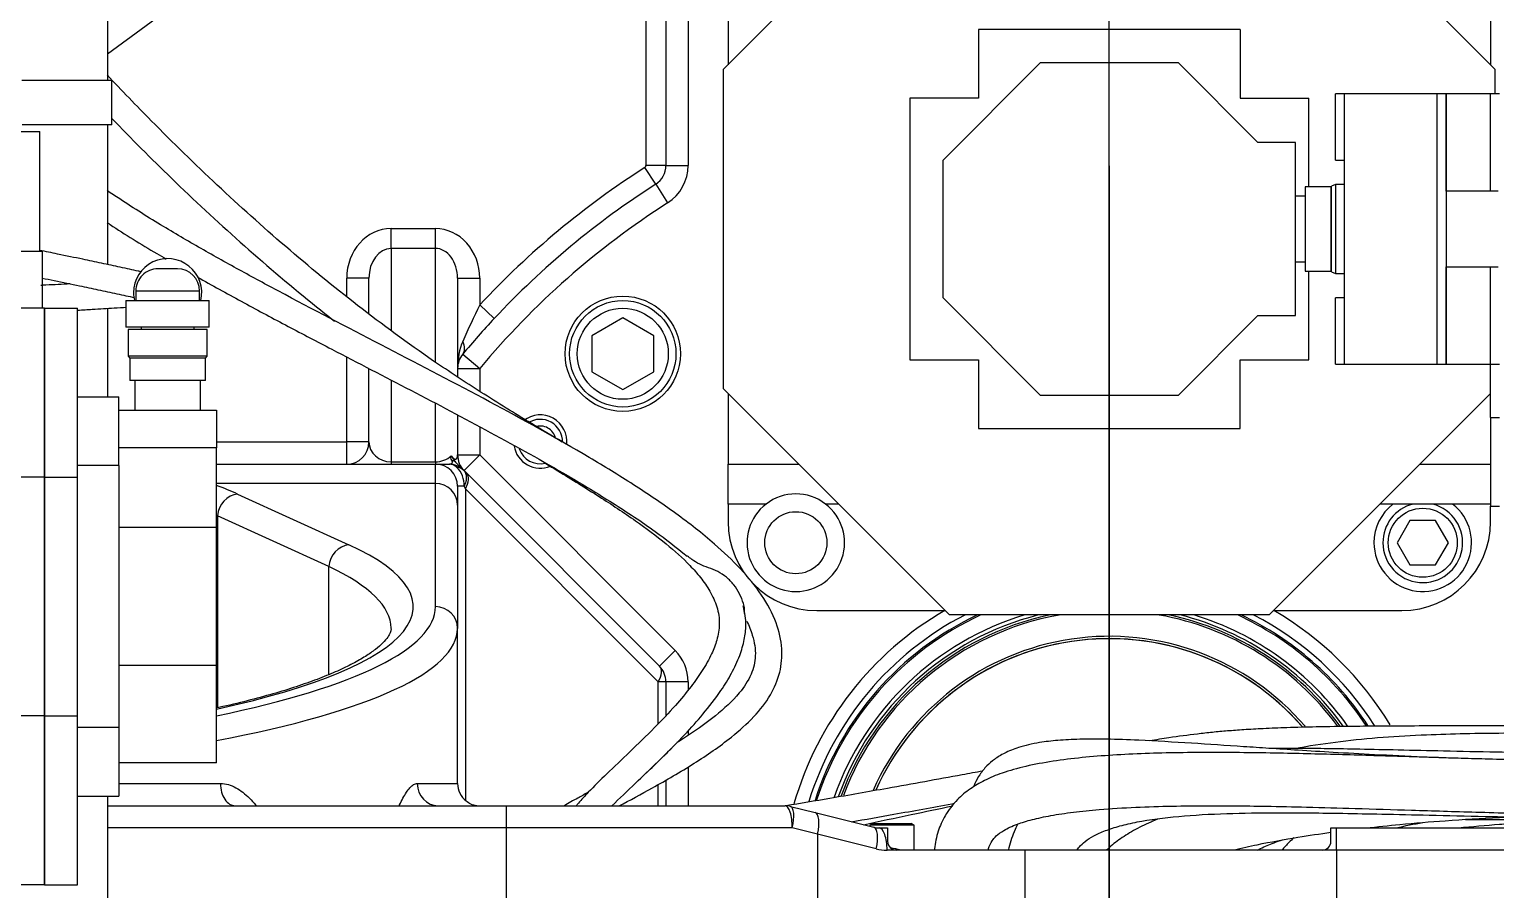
# Model space of a CAD drawing. Header units: millimetres. Extents: x 10462777 to 22643323, y 453826 to 1389191.
# Drawn here: x 11301490.8 to 11301826.8, y 597722.9 to 597919.9 of the extents above; entities that cross this region are included whole.
import ezdxf

# ---------------------------------------------------------------- set-up
doc = ezdxf.new("R2010")
doc.units = ezdxf.units.MM
doc.header["$LTSCALE"] = 200
doc.header["$MEASUREMENT"] = 0
doc.linetypes.add('CENTER2', pattern=[1.125, 0.75, -0.125, 0.125, -0.125])
doc.linetypes.add('PHANTOM', pattern=[2.5, 1.25, -0.25, 0.25, -0.25, 0.25, -0.25])
doc.layers.get('0').update_dxf_attribs({"linetype": 'CONTINUOUS'})
for name, color, linetype in [('$DDT_AUDIT_GENERATED_(1626)', 7, 'CONTINUOUS'), ('$DDT_AUDIT_GENERATED_(77F)', 7, 'CONTINUOUS'), ('$DDT_AUDIT_GENERATED_(7CC)', 7, 'CONTINUOUS'), ('$DDT_AUDIT_GENERATED_(7ED)', 7, 'CONTINUOUS'), ('A290-7324-X101', 7, 'CONTINUOUS'), ('A290-7329-X231', 7, 'CONTINUOUS'), ('A290-7329-X232', 7, 'CONTINUOUS'), ('A290-7329-X301', 7, 'CONTINUOUS'), ('DV1_DEFAULT', 7, 'CONTINUOUS'), ('LIBRL_A6-BA-12X3', 7, 'CONTINUOUS'), ('LIBRL_A6-BA-16X5', 7, 'CONTINUOUS'), ('LIBRL_A6-BA-6X10', 7, 'CONTINUOUS'), ('LIBRL_A6-PS-12X3', 7, 'CONTINUOUS'), ('LIBRL_A98L-0040-', 7, 'CONTINUOUS')]:
    doc.layers.add(name, color=color, linetype=linetype)
doc.layers.add('LAYOUT', color=8, linetype='CONTINUOUS', lineweight=25)

# ---------------------------------------------------------------- blocks, each defined once
blk = doc.blocks.new('A$C7DA30AB0')
at = {"layer": '$DDT_AUDIT_GENERATED_(1626)', "color": 7, "linetype": 'Continuous', "ltscale": 25.4}
for points, knots in [([(3033.4, 3015.82, 0), (3033.16, 3015.47, 0), (3032.54, 3014.69, 0), (3031.21, 3013.54, 0), (3029.08, 3012.26, 0), (3026.21, 3011.06, 0), (3022.69, 3010.02, 0), (3017.08, 3008.84, 0), (3008.76, 3007.86, 0), (2997.75, 3007.34, 0), (2987.96, 3007.24, 0), (2979.52, 3007.29, 0), (2971.94, 3007.4, 0), (2962.92, 3007.58, 0), (2952.03, 3007.83, 0), (2939.16, 3008.12, 0), (2923.68, 3008.39, 0), (2913.58, 3008.44, 0), (2907.12, 3008.46, 0)], [0.3976911, 0.3976911, 0.3976911, 0.3976911, 0.4168945, 0.4409565, 0.4639319, 0.4863103, 0.5085165, 0.5309828, 0.5775624, 0.6262546, 0.6744915, 0.701347, 0.7316126, 0.7685507, 0.8129604, 0.8657148, 0.9277414, 1, 1, 1, 1]), ([(3053.72, 3015.77, 0), (3053.7, 3015.67, 0), (3053.49, 3014.87, 0), (3053.01, 3013.85, 0), (3051.96, 3012.58, 0), (3050.27, 3011.28, 0), (3047.51, 3009.96, 0), (3043.75, 3008.81, 0), (3039.44, 3007.88, 0), (3034.26, 3007.1, 0), (3027.74, 3006.44, 0), (3020.13, 3005.98, 0), (3011.79, 3005.73, 0), (3004.26, 3005.65, 0), (2997.05, 3005.68, 0), (2989.46, 3005.77, 0), (2980.17, 3005.97, 0), (2969.07, 3006.28, 0), (2956.12, 3006.69, 0), (2941.53, 3007.14, 0), (2925.02, 3007.58, 0), (2914.57, 3007.65, 0), (2908.13, 3007.7, 0)], [0.346215, 0.346215, 0.346215, 0.346215, 0.3517806, 0.3894263, 0.4158541, 0.4443184, 0.4747619, 0.4980322, 0.5215387, 0.5457212, 0.5708102, 0.6035726, 0.6347766, 0.6640559, 0.6856369, 0.7123042, 0.7450324, 0.7840855, 0.8295523, 0.8812215, 0.9384439, 1, 1, 1, 1]), ([(2932.01, 2995.18, 0), (2934.36, 2995.13, 0), (2938.78, 2995.01, 0), (2945.19, 2994.83, 0), (2951.26, 2994.64, 0), (2960.05, 2994.36, 0), (2971.68, 2994, 0), (2986.71, 2993.61, 0), (3002.19, 2993.41, 0), (3015.27, 2993.57, 0), (3025.21, 2994.05, 0), (3032.31, 2994.61, 0), (3039.02, 2995.44, 0), (3045.22, 2996.59, 0), (3050.43, 2998.06, 0), (3054.59, 2999.77, 0), (3058.02, 3001.79, 0), (3061.2, 3004.46, 0), (3063.68, 3007.73, 0), (3065.37, 3011.62, 0), (3065.9, 3014.28, 0), (3066.06, 3015.73, 0), (3066.07, 3015.82, 0)], [0.0806692, 0.0806692, 0.0806692, 0.0806692, 0.1043959, 0.125689, 0.1456655, 0.1660006, 0.2148589, 0.2637401, 0.3190115, 0.3737879, 0.4009427, 0.4279227, 0.4550687, 0.4830605, 0.510997, 0.5354551, 0.5586059, 0.5839089, 0.6174636, 0.6468912, 0.6790875, 0.6814349, 0.6814349, 0.6814349, 0.6814349]), ([(2997.35, 3015.77, 0), (2995.62, 3015.35, 0), (2990.82, 3014.28, 0), (2983.41, 3012.93, 0), (2977.72, 3012.09, 0), (2975.19, 3011.75, 0)], [0.542063, 0.542063, 0.542063, 0.542063, 0.5703407, 0.618827, 0.6573945, 0.6573945, 0.6573945, 0.6573945]), ([(2983.73, 3013.02, 0), (2984.08, 3013.36, 0), (2985.01, 3014.29, 0), (2985.9, 3015.22, 0), (2986.45, 3015.82, 0)], [0.61591953, 0.61591953, 0.61591953, 0.61591953, 0.62956895, 0.65314031, 0.65314031, 0.65314031, 0.65314031]), ([(2992.01, 3015.81, 0), (2991.79, 3015.7, 0), (2990.61, 3015.09, 0), (2988.72, 3014.28, 0), (2986.95, 3013.67, 0), (2986.29, 3013.46, 0)], [0.45310555, 0.45310555, 0.45310555, 0.45310555, 0.45897117, 0.48351004, 0.49747752, 0.49747752, 0.49747752, 0.49747752]), ([(3014.93, 3008.73, 0), (3016.33, 3009.3, 0), (3019.1, 3010.58, 0), (3022.67, 3012.62, 0), (3025.06, 3014.41, 0), (3026.26, 3015.51, 0), (3026.56, 3015.8, 0)], [0.0339996, 0.0339996, 0.0339996, 0.0339996, 0.0854206, 0.136841, 0.1872022, 0.2051638, 0.2051638, 0.2051638, 0.2051638]), ([(3046.93, 3009.78, 0), (3047.15, 3010.21, 0), (3048.03, 3012.03, 0), (3048.71, 3014.07, 0), (3049.09, 3015.66, 0), (3049.13, 3015.83, 0)], [0.61883343, 0.61883343, 0.61883343, 0.61883343, 0.6286201, 0.65954263, 0.66315809, 0.66315809, 0.66315809, 0.66315809]), ([(2944.36, 3008.8, 0), (2942.78, 3008.79, 0), (2938.93, 3008.79, 0), (2932.21, 3008.88, 0), (2923.98, 3009.1, 0), (2914.9, 3009.45, 0), (2909.29, 3009.56, 0), (2906.1, 3009.63, 0)], [0.76367, 0.76367, 0.76367, 0.76367, 0.7928844, 0.8350333, 0.887986, 0.9462436, 1, 1, 1, 1]), ([(2945.95, 3010.72, 0), (2942.83, 3010.42, 0), (2938.36, 3010.03, 0), (2932.36, 3009.59, 0), (2928.22, 3009.32, 0), (2925.45, 3009.17, 0), (2924.19, 3009.1, 0)], [0.653995, 0.653995, 0.653995, 0.653995, 0.7360005, 0.7711714, 0.8106698, 0.8434745, 0.8434745, 0.8434745, 0.8434745]), ([(2967.15, 3010.75, 0), (2964.57, 3010.46, 0), (2958.52, 3009.84, 0), (2948.32, 3009, 0), (2939.61, 3008.48, 0), (2934.28, 3008.22, 0), (2933.12, 3008.17, 0)], [0.6981683, 0.6981683, 0.6981683, 0.6981683, 0.7373192, 0.7896833, 0.8520913, 0.8693029, 0.8693029, 0.8693029, 0.8693029]), ([(3085.15, 3009.35, 0), (3081.89, 3008.78, 0), (3074.22, 3007.43, 0), (3066.29, 3005.99, 0), (3061.65, 3005.14, 0), (3061.43, 3005.1, 0)], [0.46437135, 0.46437135, 0.46437135, 0.46437135, 0.49863058, 0.54463292, 0.54689607, 0.54689607, 0.54689607, 0.54689607]), ([(3082.34, 3010.01, 0), (3078.7, 3009.24, 0), (3071.89, 3007.8, 0), (3065.05, 3006.35, 0), (3061.88, 3005.68, 0)], [0.36015647, 0.36015647, 0.36015647, 0.36015647, 0.40604272, 0.44566289, 0.44566289, 0.44566289, 0.44566289]), ([(3055, 2997.73, 0), (3056.57, 2998.02, 0), (3063.86, 2999.36, 0), (3075.58, 3001.48, 0), (3089.05, 3003.85, 0), (3096.77, 3005.15, 0), (3100.1, 3005.7, 0)], [0.5162475, 0.5162475, 0.5162475, 0.5162475, 0.5356699, 0.6070293, 0.6624541, 0.7050969, 0.7050969, 0.7050969, 0.7050969]), ([(3138.31, 3005.71, 0), (3135.85, 3004.39, 0), (3130.13, 3001.32, 0), (3121.33, 2996.22, 0), (3113.4, 2990.8, 0), (3107.48, 2985.56, 0), (3103.55, 2980.63, 0), (3101.28, 2975.3, 0), (3100.74, 2969.57, 0), (3102.12, 2963.46, 0), (3105.5, 2957.24, 0), (3110.46, 2951.23, 0), (3117.1, 2944.97, 0), (3125.35, 2938.57, 0), (3135.03, 2932.05, 0), (3149.2, 2923.38, 0), (3168.05, 2913, 0), (3191.43, 2900.85, 0), (3210.23, 2891.12, 0), (3224.25, 2883.59, 0), (3233.57, 2878.42, 0), (3243.13, 2872.85, 0), (3250.42, 2868.29, 0), (3254.7, 2865.44, 0), (3255.66, 2864.8, 0)], [0.0935937, 0.0935937, 0.0935937, 0.0935937, 0.1291888, 0.1731124, 0.2133997, 0.2401883, 0.2642095, 0.2857587, 0.3059212, 0.3277714, 0.3527264, 0.3787779, 0.4057078, 0.442739, 0.4808796, 0.5194076, 0.6042541, 0.6898568, 0.7756358, 0.810191, 0.8447771, 0.8793795, 0.9177443, 0.9288577, 0.9288577, 0.9288577, 0.9288577]), ([(3155.22, 2927.23, 0), (3154.27, 2927.81, 0), (3150.12, 2930.33, 0), (3143.13, 2934.64, 0), (3134.78, 2940.14, 0), (3127.74, 2945.36, 0), (3122.81, 2949.78, 0), (3119.54, 2953.47, 0), (3117.34, 2956.62, 0), (3115.71, 2960.23, 0), (3115.15, 2964.02, 0), (3115.79, 2967.63, 0), (3117.18, 2971.18, 0), (3119.18, 2974.71, 0), (3122, 2978.68, 0), (3125.67, 2983.06, 0), (3130.43, 2988.08, 0), (3135.78, 2993.28, 0), (3140.97, 2998.17, 0), (3144.92, 3002.04, 0), (3147.15, 3004.46, 0), (3147.99, 3005.47, 0), (3148.15, 3005.67, 0)], [0.6894216, 0.6894216, 0.6894216, 0.6894216, 0.6966747, 0.7209662, 0.7430375, 0.7626794, 0.7798822, 0.7886651, 0.7984829, 0.8092433, 0.8211643, 0.8324934, 0.842458, 0.8553573, 0.8679277, 0.8838115, 0.9032898, 0.9257422, 0.9469031, 0.9651667, 0.9762049, 0.9787974, 0.9787974, 0.9787974, 0.9787974]), ([(3139.97, 3005.7, 0), (3138.3, 3004.02, 0), (3134.75, 3000.67, 0), (3131.34, 2997.39, 0), (3129.4, 2995.54, 0)], [0.93016034, 0.93016034, 0.93016034, 0.93016034, 0.96696225, 1, 1, 1, 1]), ([(3145.52, 3002.66, 0), (3146.29, 3003.08, 0), (3148.14, 3004.09, 0), (3149.89, 3005.09, 0), (3150.87, 3005.68, 0)], [0.07953728, 0.07953728, 0.07953728, 0.07953728, 0.09066692, 0.10686282, 0.10686282, 0.10686282, 0.10686282]), ([(2947.02, 2994.79, 0), (2949.36, 2994.7, 0), (2955.42, 2994.46, 0), (2964.67, 2994.02, 0), (2974.22, 2993.49, 0), (2982.28, 2992.99, 0), (2989.12, 2992.55, 0), (2997.31, 2992, 0), (3007.39, 2991.32, 0), (3017.94, 2990.7, 0), (3026.42, 2990.4, 0), (3032.64, 2990.4, 0), (3037.65, 2990.64, 0), (3042.43, 2991.2, 0), (3046.58, 2992.16, 0), (3049.92, 2993.52, 0), (3052.26, 2994.94, 0), (3054.15, 2996.55, 0), (3055.74, 2998.51, 0), (3056.63, 3000.15, 0), (3057.02, 3001.09, 0), (3057.12, 3001.35, 0)], [0.1438357, 0.1438357, 0.1438357, 0.1438357, 0.169908, 0.2113899, 0.2467414, 0.2766762, 0.30181, 0.3237921, 0.3696083, 0.4174538, 0.448458, 0.475747, 0.5001899, 0.5217974, 0.5499056, 0.5717496, 0.5911985, 0.60739, 0.6261691, 0.6438329, 0.6502687, 0.6502687, 0.6502687, 0.6502687]), ([(3132.11, 2998.18, 0), (3130.88, 2997.01, 0), (3129.69, 2995.85, 0), (3128, 2994.19, 0), (3127.46, 2993.66, 0), (3126.78, 2992.95, 0), (3126.59, 2992.76, 0), (3126.43, 2992.58, 0)], [0.1854454, 0.1854454, 0.1854454, 0.1854454, 0.25, 0.25, 0.28125, 0.28125, 0.2931428, 0.2931428, 0.2931428, 0.2931428]), ([(3129.4, 2995.54, 0), (3129.07, 2995.22, 0), (3127.15, 2993.39, 0), (3123.51, 2989.69, 0), (3118.96, 2984.64, 0), (3115.31, 2979.93, 0), (3112.51, 2975.41, 0), (3110.67, 2971.49, 0), (3109.59, 2967.82, 0), (3109.06, 2963.92, 0), (3109.53, 2961.53, 0), (3109.86, 2959.9, 0)], [0, 0, 0, 0, 0.031404, 0.2119, 0.360537, 0.520309, 0.628899, 0.734179, 0.823387, 0.898265, 1, 1, 1, 1]), ([(2932.01, 2993.5, 0), (2933.76, 2993.47, 0), (2939.61, 2993.37, 0), (2948.82, 2993.17, 0), (2959.28, 2992.93, 0), (2968.14, 2992.74, 0), (2975.6, 2992.61, 0), (2982.1, 2992.54, 0), (2986.45, 2992.53, 0), (2988.75, 2992.54, 0), (2989.06, 2992.54, 0)], [0.0960528, 0.0960528, 0.0960528, 0.0960528, 0.1161549, 0.1629274, 0.2030539, 0.2371596, 0.2658157, 0.2898427, 0.3132227, 0.3168899, 0.3168899, 0.3168899, 0.3168899]), ([(2932.01, 2989.06, 0), (2933.2, 2989.07, 0), (2940.29, 2989.09, 0), (2950.74, 2989.29, 0), (2963.26, 2989.99, 0), (2972.95, 2990.91, 0), (2979.42, 2991.87, 0), (2982.61, 2992.47, 0), (2982.87, 2992.52, 0)], [0.1387659, 0.1387659, 0.1387659, 0.1387659, 0.1583075, 0.2549911, 0.3096787, 0.3640489, 0.4164233, 0.4210782, 0.4210782, 0.4210782, 0.4210782]), ([(3109.08, 2963.37, 0), (3108.55, 2964.42, 0), (3107.48, 2967.19, 0), (3106.8, 2971.35, 0), (3107.91, 2975.85, 0), (3111.05, 2980.55, 0), (3116.44, 2985.43, 0), (3121.62, 2989.07, 0), (3124.52, 2990.86, 0), (3125, 2991.15, 0)], [0.0625995, 0.0625995, 0.0625995, 0.0625995, 0.1368502, 0.2491482, 0.3597403, 0.4861631, 0.6672259, 0.8786694, 0.919149, 0.919149, 0.919149, 0.919149]), ([(2932.01, 2987.38, 0), (2933.58, 2987.38, 0), (2938.46, 2987.38, 0), (2946.68, 2987.38, 0), (2955.64, 2987.4, 0), (2963.32, 2987.44, 0), (2970.83, 2987.5, 0), (2978.05, 2987.6, 0), (2984.9, 2987.77, 0), (2990.43, 2987.99, 0), (2994.96, 2988.25, 0), (2998.83, 2988.53, 0), (3002.37, 2988.85, 0), (3006.86, 2989.35, 0), (3011.63, 2989.99, 0), (3015.24, 2990.56, 0), (3016.7, 2990.8, 0)], [0.0280212, 0.0280212, 0.0280212, 0.0280212, 0.046225, 0.0855604, 0.1190696, 0.1476807, 0.1721973, 0.2040098, 0.2295766, 0.2505108, 0.267968, 0.2827441, 0.296621, 0.3107001, 0.3378816, 0.3564091, 0.3564091, 0.3564091, 0.3564091]), ([(3109.63, 2961.57, 0), (3109.59, 2961.49, 0), (3109.56, 2961.37, 0), (3109.54, 2961.04, 0), (3109.55, 2960.82, 0), (3109.62, 2960.19, 0), (3109.71, 2959.78, 0), (3110.05, 2958.59, 0), (3110.37, 2957.83, 0), (3111.12, 2956.39, 0), (3111.55, 2955.72, 0), (3112.54, 2954.46, 0), (3113.11, 2953.86, 0), (3114.35, 2952.84, 0), (3115.02, 2952.41, 0), (3116.43, 2951.7, 0), (3117.17, 2951.42, 0), (3118.57, 2950.9, 0), (3119.23, 2950.65, 0), (3120.49, 2950.03, 0), (3121.09, 2949.66, 0), (3122, 2949, 0), (3122.32, 2948.76, 0), (3122.64, 2948.5, 0)], [0.1900824, 0.1900824, 0.1900824, 0.1900824, 0.1953125, 0.1953125, 0.203125, 0.203125, 0.21875, 0.21875, 0.25, 0.25, 0.28125, 0.28125, 0.3125, 0.3125, 0.34375, 0.34375, 0.375, 0.375, 0.40625, 0.40625, 0.4375, 0.4375, 0.4547528, 0.4547528, 0.4547528, 0.4547528]), ([(3234.86, 2884.65, 0), (3234.69, 2884.75, 0), (3231.19, 2886.72, 0), (3224.3, 2890.5, 0), (3214.24, 2895.86, 0), (3201.49, 2902.52, 0), (3186, 2910.53, 0), (3167.86, 2920.06, 0), (3152.38, 2928.63, 0), (3139.87, 2936.21, 0), (3130.45, 2942.37, 0), (3125.36, 2946.42, 0), (3122.71, 2948.54, 0)], [0.1940148, 0.1940148, 0.1940148, 0.1940148, 0.1976772, 0.2693746, 0.3407433, 0.4109856, 0.5383562, 0.6667213, 0.7940525, 0.8681698, 0.941706, 1, 1, 1, 1]), ([(3151.37, 2922.43, 0), (3153.71, 2921, 0), (3159.93, 2917.24, 0), (3169.82, 2911.15, 0), (3183.25, 2902.33, 0), (3198.29, 2891.29, 0), (3214.8, 2877.76, 0), (3230.55, 2863.6, 0), (3244.1, 2850.38, 0), (3252.34, 2841.84, 0), (3255.67, 2838.3, 0)], [0.11507, 0.11507, 0.11507, 0.11507, 0.1380816, 0.1758424, 0.2120458, 0.2718609, 0.3308607, 0.3893512, 0.4480005, 0.4887875, 0.4887875, 0.4887875, 0.4887875]), ([(3254.61, 2848.24, 0), (3250.13, 2852.88, 0), (3240.52, 2862.51, 0), (3225.24, 2876.72, 0), (3212.62, 2887.46, 0), (3205.28, 2893.32, 0), (3203.58, 2894.66, 0)], [0.4153022, 0.4153022, 0.4153022, 0.4153022, 0.4571947, 0.5033586, 0.5498869, 0.563838, 0.563838, 0.563838, 0.563838]), ([(3262.38, 2892.16, 0), (3261.26, 2892.1, 0), (3258.35, 2891.93, 0), (3254.56, 2891.7, 0), (3252.13, 2891.55, 0), (3251.25, 2891.5, 0)], [0.86685231, 0.86685231, 0.86685231, 0.86685231, 0.87819619, 0.89696031, 0.90876401, 0.90876401, 0.90876401, 0.90876401]), ([(3270.51, 2884.82, 0), (3269.6, 2885.01, 0), (3266.67, 2885.61, 0), (3262.33, 2886.52, 0), (3257.52, 2887.53, 0), (3253.2, 2888.45, 0), (3250.62, 2889.01, 0), (3249.4, 2889.27, 0)], [0.86720227, 0.86720227, 0.86720227, 0.86720227, 0.87435719, 0.89056356, 0.90336452, 0.91781169, 0.9338942, 0.9338942, 0.9338942, 0.9338942]), ([(3247.75, 2883.4, 0), (3248.01, 2883.35, 0), (3249.46, 2883.03, 0), (3252.37, 2882.4, 0), (3256.72, 2881.47, 0), (3261.54, 2880.45, 0), (3266.32, 2879.46, 0), (3269.73, 2878.76, 0), (3271.1, 2878.48, 0)], [0.0571439, 0.0571439, 0.0571439, 0.0571439, 0.06060434, 0.07560382, 0.08891856, 0.10069505, 0.11552155, 0.12524741, 0.12524741, 0.12524741, 0.12524741]), ([(3264.09, 2886.15, 0), (3264.32, 2886.16, 0), (3266.38, 2886.27, 0), (3268.64, 2886.39, 0), (3270.7, 2886.5, 0), (3270.86, 2886.51, 0)], [0.15887908, 0.15887908, 0.15887908, 0.15887908, 0.16155163, 0.18241454, 0.18416199, 0.18416199, 0.18416199, 0.18416199]), ([(3255.61, 2872.13, 0), (3255.4, 2872.28, 0), (3251.82, 2874.68, 0), (3247.19, 2877.49, 0), (3242.85, 2880.04, 0), (3242.14, 2880.46, 0)], [0.04268738, 0.04268738, 0.04268738, 0.04268738, 0.04771587, 0.12628179, 0.14149675, 0.14149675, 0.14149675, 0.14149675])]:
    blk.add_open_spline(points, degree=3, knots=knots, dxfattribs=at)
for points in [[(2960.27, 3010.74, 0), (2958.26, 3010.25, 0), (2956.19, 3009.85, 0), (2954.1, 3009.51, 0)], [(3016.12, 3009.15, 0), (3016.17, 3009.21, 0), (3016.23, 3009.27, 0), (3016.29, 3009.33, 0)]]:
    blk.add_open_spline(points, degree=3, dxfattribs=at)
at = {"layer": '$DDT_AUDIT_GENERATED_(1626)', "color": 7, "linetype": 'CENTER2', "ltscale": 25.4}
blk.add_open_spline([(3350.05, 2825.01, 0), (3350.05, 2825.01, 0), (3350.05, 2825.01, 0), (3350.05, 2825.01, 0), (3520.7, 2721.31, 0), (3179.37, 2929.71, 0), (3350.05, 2825.01, 0)], degree=3, knots=[0, 0, 0, 0, 0.00000169674, 0.00000169674, 0.00000169674, 0.00001004531, 0.00001004531, 0.00001004531, 0.00001004531], dxfattribs=at)
at = {"layer": '$DDT_AUDIT_GENERATED_(77F)', "color": 7, "linetype": 'Continuous', "ltscale": 25.4}
for p, q in [((3255.6, 3003.46, 0), (3255.6, 3043.26, 0)), ((3262.41, 3023.78, 0), (3262.41, 2985.09, 0)), ((3270.03, 3023.78, 0), (3262.41, 3023.78, 0)), ((3270.03, 3023.78, 0), (3270.03, 2985.09, 0)), ((3270.03, 3023.78, 0), (3471.5, 3023.78, 0)), ((3270.03, 2985.09, 0), (3270.03, 3023.78, 0)), ((3262.41, 3003.46, 0), (3252.96, 3003.46, 0)), ((3252.96, 2987.71, 0), (3252.96, 3003.46, 0)), ((3230.61, 2995.84, 0), (3230.61, 2973.52, 0)), ((3230.61, 2995.84, 0), (3252.96, 2995.84, 0)), ((3252.96, 2987.71, 0), (3262.41, 2987.71, 0)), ((3252.96, 2927.76, 0), (3252.96, 2987.71, 0)), ((3270.03, 2985.09, 0), (3262.41, 2985.09, 0)), ((3262.41, 2985.09, 0), (3262.41, 2930.38, 0)), ((3270.03, 2985.09, 0), (3270.03, 2930.38, 0)), ((3270.03, 2985.09, 0), (3471.5, 2985.09, 0)), ((3270.03, 2930.38, 0), (3270.03, 2985.09, 0)), ((3230.61, 2973.52, 0), (3230.61, 2941.96, 0)), ((3230.61, 2973.52, 0), (3252.96, 2973.52, 0)), ((2938.61, 2911.22, 0), (2989.38, 2961.98, 0)), ((2988.36, 2960.96, 0), (2958.93, 2960.96, 0)), ((2989.38, 2961.98, 0), (3062.6, 2961.98, 0)), ((3062.6, 2961.98, 0), (3114.38, 2910.2, 0)), ((3093.04, 2960.96, 0), (3063.62, 2960.96, 0)), ((2938.61, 2940.64, 0), (2938.61, 2937.09, 0)), ((3113.36, 2936.58, 0), (3113.36, 2940.64, 0)), ((3230.61, 2941.96, 0), (3230.61, 2923.7, 0)), ((3230.61, 2941.96, 0), (3252.96, 2941.96, 0)), ((2938.61, 2936.58, 0), (2963.98, 2936.58, 0)), ((3088, 2936.58, 0), (3091.01, 2936.58, 0)), ((3104.66, 2936.58, 0), (3113.36, 2936.58, 0)), ((3113.36, 2936.58, 0), (3113.36, 2927.43, 0)), ((3270.03, 2930.38, 0), (3262.41, 2930.38, 0)), ((3262.41, 2930.38, 0), (3262.41, 2891.7, 0)), ((3270.03, 2930.38, 0), (3270.03, 2891.7, 0)), ((3270.03, 2930.38, 0), (3471.5, 2930.38, 0)), ((3270.03, 2891.7, 0), (3270.03, 2930.38, 0)), ((2954.83, 2927.43, 0), (2938.61, 2927.43, 0)), ((3113.36, 2927.43, 0), (3097.15, 2927.43, 0)), ((3113.36, 2911.22, 0), (3113.36, 2927.43, 0)), ((3252.96, 2927.76, 0), (3252.96, 2912.02, 0)), ((3252.96, 2927.76, 0), (3262.41, 2927.76, 0)), ((3230.61, 2915.06, 0), (3230.61, 2923.7, 0)), ((3230.61, 2923.7, 0), (3252.96, 2923.7, 0)), ((3055.96, 2919.31, 0), (2996.02, 2919.31, 0)), ((2996.02, 2919.31, 0), (2996.02, 2903.56, 0)), ((3055.96, 2903.56, 0), (3055.96, 2919.31, 0)), ((3252.96, 2915.06, 0), (3230.61, 2915.06, 0)), ((3234.27, 2915.06, 0), (3234.27, 2908.26, 0)), ((3249.31, 2908.26, 0), (3249.31, 2915.06, 0)), ((2991.95, 2893.43, 0), (3010.21, 2911.69, 0)), ((3010.21, 2911.69, 0), (3041.77, 2911.69, 0)), ((3041.77, 2911.69, 0), (3064.09, 2889.37, 0)), ((3114.38, 2910.2, 0), (3114.38, 2836.97, 0)), ((3262.41, 2912.02, 0), (3252.96, 2912.02, 0)), ((3255.6, 2891.76, 0), (3255.6, 2912.02, 0)), ((2980.27, 2903.56, 0), (2980.27, 2883.24, 0)), ((2996.02, 2903.56, 0), (2980.27, 2903.56, 0)), ((3071.71, 2903.56, 0), (3055.96, 2903.56, 0)), ((3071.71, 2843.61, 0), (3071.71, 2903.56, 0)), ((2991.95, 2893.43, 0), (2983.32, 2893.43, 0)), ((2983.32, 2893.43, 0), (2983.32, 2853.74, 0)), ((3270.03, 2891.7, 0), (3262.41, 2891.7, 0)), ((3270.03, 2891.7, 0), (3471.5, 2891.7, 0)), ((3270.54, 2878.69, 0), (3270.54, 2891.7, 0)), ((3064.09, 2889.37, 0), (3064.09, 2857.81, 0)), ((2983.32, 2881.11, 0), (2981.08, 2881.11, 0)), ((3255.6, 2849.71, 0), (3255.6, 2881.71, 0)), ((3306.1, 2878.69, 0), (3270.54, 2878.69, 0)), ((2980.27, 2863.93, 0), (2980.27, 2843.61, 0)), ((2981.08, 2866.07, 0), (2983.32, 2866.07, 0)), ((3064.09, 2857.81, 0), (3041.77, 2835.49, 0)), ((2983.32, 2853.74, 0), (2991.95, 2853.74, 0)), ((3010.21, 2835.49, 0), (2991.95, 2853.74, 0)), ((3254.59, 2849.71, 0), (3275.11, 2849.71, 0)), ((3254.59, 2849.71, 0), (3254.59, 2839.55, 0)), ((2996.02, 2843.61, 0), (2980.27, 2843.61, 0)), ((2996.02, 2827.87, 0), (2996.02, 2843.61, 0)), ((3055.96, 2827.87, 0), (3055.96, 2843.61, 0)), ((3055.96, 2843.61, 0), (3071.71, 2843.61, 0)), ((2937.6, 2836.97, 0), (2937.6, 2842.6, 0)), ((2989.38, 2785.19, 0), (2937.6, 2836.97, 0)), ((3114.38, 2836.97, 0), (3062.6, 2785.19, 0)), ((3254.59, 2839.55, 0), (3275.19, 2839.55, 0)), ((3255.6, 2764.37, 0), (3255.6, 2839.55, 0)), ((2938.61, 2819.74, 0), (2938.61, 2835.96, 0)), ((3041.77, 2835.49, 0), (3010.21, 2835.49, 0)), ((3113.36, 2819.74, 0), (3113.36, 2835.96, 0)), ((2996.02, 2827.87, 0), (3055.96, 2827.87, 0))]:
    blk.add_line(p, q, dxfattribs=at)
blk.add_circle((3097.83, 2945.43, 0), 7.11, dxfattribs=at)
for centre, radius, start, end in [((2958.93, 2940.64, 0), 20.32, 90, 180), ((3093.04, 2940.64, 0), 20.32, 0, 90), ((2954.15, 2945.43, 0), 11.18, 0, 232.3615), ((3097.83, 2945.43, 0), 11.18, 307.6385, 232.3615), ((2954.15, 2945.43, 0), 11.18, 307.6385, 0), ((3097.83, 2945.43, 0), 11.18, 232.3615, 307.6385)]:
    blk.add_arc(centre, radius, start, end, dxfattribs=at)
at = {"layer": '$DDT_AUDIT_GENERATED_(7CC)', "color": 7, "linetype": 'Continuous', "ltscale": 25.4}
for p, q in [((3233.15, 2908.26, 0), (3233.15, 2903.18, 0)), ((3233.15, 2908.26, 0), (3250.42, 2908.26, 0)), ((3250.42, 2903.18, 0), (3250.42, 2908.26, 0)), ((3233.15, 2903.18, 0), (3232.74, 2902.67, 0)), ((3232.74, 2902.67, 0), (3232.74, 2896.57, 0)), ((3232.74, 2902.67, 0), (3250.83, 2902.67, 0)), ((3233.15, 2903.18, 0), (3250.42, 2903.18, 0)), ((3250.83, 2902.67, 0), (3250.42, 2903.18, 0)), ((3250.83, 2896.57, 0), (3250.83, 2902.67, 0)), ((3232.24, 2896.07, 0), (3232.24, 2889.97, 0)), ((3232.24, 2896.07, 0), (3251.34, 2896.07, 0)), ((3232.74, 2896.57, 0), (3250.83, 2896.57, 0)), ((3235.69, 2896.57, 0), (3235.69, 2896.07, 0)), ((3247.88, 2896.07, 0), (3247.88, 2896.57, 0)), ((3251.34, 2889.97, 0), (3251.34, 2896.07, 0)), ((3251.34, 2889.97, 0), (3232.24, 2889.97, 0)), ((3234.47, 2889.97, 0), (3234.47, 2887.79, 0)), ((3234.47, 2887.79, 0), (3249.1, 2887.79, 0)), ((3236.32, 2887.79, 0), (3238.84, 2887.79, 0)), ((3249.1, 2887.79, 0), (3249.1, 2889.97, 0)), ((2974.17, 2883.75, 0), (2972.14, 2883.75, 0)), ((2974.17, 2863.43, 0), (2974.17, 2883.75, 0)), ((2975.04, 2883.39, 0), (2974.17, 2883.75, 0)), ((2975.04, 2883.39, 0), (2975.04, 2863.79, 0)), ((2948.77, 2882.22, 0), (2936.89, 2882.22, 0)), ((2981.08, 2883.24, 0), (2975.19, 2883.24, 0)), ((2975.19, 2863.93, 0), (2975.19, 2883.24, 0)), ((2981.08, 2863.93, 0), (2981.08, 2883.24, 0)), ((3239.55, 2882.71, 0), (3244.02, 2882.71, 0)), ((2936.89, 2864.95, 0), (2948.77, 2864.95, 0)), ((2972.14, 2863.43, 0), (2974.17, 2863.43, 0)), ((2974.17, 2863.43, 0), (2975.04, 2863.79, 0)), ((2975.19, 2863.93, 0), (2981.08, 2863.93, 0))]:
    blk.add_line(p, q, dxfattribs=at)
for centre, radius, start, end in [((3241.79, 2888.19, 0), 7.82, 166.8634, 0), ((3239.55, 2887.79, 0), 5.08, 180, 270), ((3244.02, 2887.79, 0), 5.08, 270, 0), ((3241.79, 2888.19, 0), 7.82, 0, 13.1366)]:
    blk.add_arc(centre, radius, start, end, dxfattribs=at)
at = {"layer": '$DDT_AUDIT_GENERATED_(7ED)', "color": 7, "linetype": 'Continuous', "ltscale": 25.4}
for p in [(3271.05, 2878.69, 0), (3305.59, 2851.26, 0)]:
    blk.add_line(p, (3271.05, 2851.26, 0), dxfattribs=at)
at = {"layer": 'A290-7324-X101', "color": 7, "linetype": 'Continuous', "ltscale": 25.4}
for p, q in [((2938.61, 2937.09, 0), (2936.58, 2937.09, 0)), ((2938.61, 2916.77, 0), (2938.61, 2937.09, 0)), ((2938.61, 2916.77, 0), (2936.58, 2916.77, 0)), ((2938.61, 2916.77, 0), (2938.61, 2904.57, 0)), ((2938.61, 2904.57, 0), (2936.58, 2904.57, 0)), ((2938.61, 2904.57, 0), (2938.61, 2882.22, 0)), ((2948.77, 2904.57, 0), (2938.61, 2904.57, 0)), ((2950.81, 2904.57, 0), (2948.77, 2904.57, 0)), ((2948.77, 2904.57, 0), (2948.77, 2904.57, 0)), ((2948.77, 2904.57, 0), (2948.77, 2882.22, 0)), ((2948.77, 2842.6, 0), (2948.77, 2904.57, 0)), ((2972.14, 2904.57, 0), (2950.81, 2904.57, 0)), ((2950.81, 2904.57, 0), (2950.81, 2842.6, 0)), ((2974.17, 2904.57, 0), (2972.14, 2904.57, 0)), ((2972.14, 2842.6, 0), (2972.14, 2904.57, 0)), ((2974.17, 2904.57, 0), (2974.17, 2889.33, 0)), ((2972.14, 2857.84, 0), (2972.14, 2889.33, 0)), ((2972.14, 2889.33, 0), (2974.17, 2889.33, 0)), ((2938.61, 2864.95, 0), (2938.61, 2842.6, 0)), ((2948.77, 2864.95, 0), (2948.77, 2842.6, 0)), ((2974.17, 2857.84, 0), (2972.14, 2857.84, 0)), ((2974.17, 2857.84, 0), (2974.17, 2842.6, 0)), ((2936.58, 2842.6, 0), (2938.61, 2842.6, 0)), ((2938.61, 2842.6, 0), (2948.77, 2842.6, 0)), ((2948.77, 2842.6, 0), (2950.81, 2842.6, 0)), ((2948.77, 2842.6, 0), (2948.77, 2842.6, 0)), ((2950.81, 2842.6, 0), (2972.14, 2842.6, 0)), ((2972.14, 2842.6, 0), (2974.17, 2842.6, 0))]:
    blk.add_line(p, q, dxfattribs=at)
at = {"layer": 'A290-7329-X231', "color": 7, "linetype": 'Continuous', "ltscale": 25.4}
for radius, start, end in [(65.47, 282.1385, 339.8307), (66.04, 284.25, 340.1797), (66.04, 215.6972, 255.75), (65.47, 216.0664, 257.8615)]:
    blk.add_arc((3025.99, 3025.99, 0), radius, start, end, dxfattribs=at)
at = {"layer": 'A290-7329-X232', "color": 7, "linetype": 'Continuous', "ltscale": 25.4}
for radius, start, end in [(59.13, 220.6426, 336.2182), (58.59, 221.0436, 335.7791), (58.59, 221.0762, 335.9394), (65.02, 280.1418, 339.6124), (65.02, 216.4127, 259.8582)]:
    blk.add_arc((3025.99, 3025.99, 0), radius, start, end, dxfattribs=at)
at = {"layer": 'A290-7329-X301', "color": 7, "linetype": 'Continuous', "ltscale": 25.4}
for p, q in [((2973.92, 3015.83, 0), (2973.92, 3051.39, 0)), ((3045.23, 3051.39, 0), (3045.23, 3015.83, 0)), ((3092.83, 3012.16, 0), (3092.83, 3051.39, 0)), ((3164.14, 3051.43, 0), (3164.14, 3010.75, 0)), ((2829.03, 3015.83, 0), (2973.92, 3015.83, 0)), ((2973.92, 3015.83, 0), (2977.22, 3015.83, 0)), ((2973.92, 3015.83, 0), (2973.92, 3010.75, 0)), ((2977.22, 3015.83, 0), (3045.23, 3015.83, 0)), ((3045.23, 3015.83, 0), (3074.76, 3015.83, 0)), ((3074.76, 3015.83, 0), (3076.92, 3015.83, 0)), ((3079.38, 3015.52, 0), (3092.83, 3012.16, 0)), ((2975.19, 3013.79, 0), (2975.19, 3010.75, 0)), ((3076.79, 3010.75, 0), (3076.79, 3013.79, 0)), ((3092.83, 3012.16, 0), (3098.64, 3010.75, 0)), ((2973.92, 3010.75, 0), (2829.03, 3010.75, 0)), ((2975.19, 3010.75, 0), (2973.92, 3010.75, 0)), ((3078.7, 3010.75, 0), (3076.79, 3010.75, 0)), ((3093.38, 3007.23, 0), (3079.94, 3010.6, 0)), ((3098.64, 3010.75, 0), (3164.14, 3010.75, 0)), ((3164.14, 3010.75, 0), (3255.6, 3010.75, 0)), ((3164.14, 3010.75, 0), (3164.14, 3005.67, 0)), ((3099.04, 3005.82, 0), (3093.38, 3007.23, 0)), ((3164.14, 3005.67, 0), (3100.27, 3005.67, 0)), ((3122.51, 2996.75, 0), (3122.51, 3005.67, 0)), ((3127.59, 2999.74, 0), (3127.59, 3005.67, 0)), ((3129.38, 3005.67, 0), (3129.38, 3000.8, 0)), ((3255.6, 3005.67, 0), (3164.14, 3005.67, 0)), ((3173.55, 2933.11, 0), (3173.55, 3004.46, 0)), ((3175.34, 3000.59, 0), (3175.34, 2965.04, 0)), ((3184.58, 3000.59, 0), (3175.34, 3000.59, 0)), ((3252.96, 3000.59, 0), (3229.69, 3000.59, 0)), ((3122.51, 2988.51, 0), (3122.51, 2989.51, 0)), ((3127.59, 2977.29, 0), (3127.59, 2985, 0)), ((3129.38, 2986.9, 0), (3129.38, 2977.29, 0)), ((3230.38, 2939.25, 0), (3230.38, 2983.25, 0)), ((3122.51, 2977.29, 0), (3122.51, 2979.17, 0)), ((3122.51, 2977.29, 0), (3127.59, 2977.29, 0)), ((3127.59, 2977.29, 0), (3129.38, 2977.29, 0)), ((3129.38, 2977.29, 0), (3173.55, 2933.11, 0)), ((3204.86, 2975.63, 0), (3204.86, 2950.89, 0)), ((3125.48, 2970.11, 0), (3129.08, 2973.7, 0)), ((3173.25, 2929.52, 0), (3129.08, 2973.7, 0)), ((3170.26, 2925.33, 0), (3125.48, 2970.11, 0)), ((3175.34, 2936.85, 0), (3175.34, 2965.04, 0)), ((3180.42, 2960.07, 0), (3180.42, 2931.88, 0)), ((3204.86, 2950.89, 0), (3230.38, 2939.25, 0)), ((3225.78, 2934.28, 0), (3200.26, 2945.92, 0)), ((3175.34, 2932.51, 0), (3175.34, 2936.85, 0)), ((3173.55, 2933.11, 0), (3173.85, 2932.51, 0)), ((3173.85, 2932.51, 0), (3175.34, 2932.51, 0)), ((3180.42, 2931.88, 0), (3230.61, 2931.88, 0)), ((3180.42, 2931.88, 0), (3180.42, 2927.43, 0)), ((3170.26, 2925.33, 0), (3173.85, 2928.92, 0)), ((3173.93, 2928.84, 0), (3173.25, 2929.52, 0)), ((3174, 2928.77, 0), (3173.93, 2928.84, 0)), ((3175.66, 2927.12, 0), (3174.21, 2928.56, 0)), ((3180.42, 2927.43, 0), (3177.23, 2927.43, 0)), ((3230.61, 2927.43, 0), (3180.42, 2927.43, 0)), ((3180.42, 2926.9, 0), (3180.42, 2927.43, 0)), ((3190.58, 2926.9, 0), (3190.58, 2927.43, 0)), ((3200.74, 2927.43, 0), (3200.74, 2922.35, 0)), ((3175.34, 2925.33, 0), (3170.26, 2925.33, 0)), ((3170.26, 2918.87, 0), (3170.26, 2925.33, 0)), ((3175.34, 2916.19, 0), (3175.34, 2925.33, 0)), ((3190.58, 2926.9, 0), (3180.42, 2926.9, 0)), ((3180.42, 2926.9, 0), (3180.42, 2913.5, 0)), ((3190.58, 2908.17, 0), (3190.58, 2926.9, 0)), ((3195.66, 2922.35, 0), (3195.66, 2905.54, 0)), ((3195.66, 2922.35, 0), (3200.74, 2922.35, 0)), ((3200.74, 2922.35, 0), (3200.74, 2902.9, 0)), ((3230.61, 2922.35, 0), (3200.74, 2922.35, 0)), ((3170.26, 2905.51, 0), (3170.26, 2910.79, 0)), ((3175.34, 2884.85, 0), (3175.34, 2907.44, 0)), ((3175.34, 2905.51, 0), (3170.26, 2905.51, 0)), ((3174.16, 2902.25, 0), (3170.26, 2905.51, 0)), ((3180.42, 2904.09, 0), (3180.42, 2878.04, 0)), ((3166.92, 2894.07, 0), (3170.26, 2890.95, 0)), ((3190.58, 2878.04, 0), (3190.58, 2896.69, 0)), ((3170.26, 2884.85, 0), (3170.26, 2890.95, 0)), ((3195.66, 2892.97, 0), (3195.66, 2884.85, 0)), ((3200.74, 2889.04, 0), (3200.74, 2884.85, 0)), ((3175.34, 2884.85, 0), (3170.26, 2884.85, 0)), ((3195.66, 2884.85, 0), (3200.74, 2884.85, 0)), ((3180.42, 2878.04, 0), (3180.42, 2873.5, 0)), ((3180.42, 2878.04, 0), (3190.58, 2878.04, 0)), ((3190.58, 2878.04, 0), (3190.58, 2873.5, 0)), ((3190.58, 2873.5, 0), (3180.42, 2873.5, 0)), ((3129.93, 2863.32, 0), (3127.2, 2867.6, 0)), ((3129.93, 2863.32, 0), (3132.4, 2859.47, 0)), ((3127.59, 2859.04, 0), (3122.51, 2859.04, 0)), ((3122.51, 2797.39, 0), (3122.51, 2859.04, 0)), ((3127.59, 2859.04, 0), (3132.16, 2859.04, 0)), ((3127.59, 2756.75, 0), (3127.59, 2859.04, 0)), ((3132.16, 2859.04, 0), (3132.16, 2756.75, 0)), ((3213.33, 2802.6, 0), (3255.6, 2833.52, 0))]:
    blk.add_line(p, q, dxfattribs=at)
blk.add_circle((3137.48, 2902.16, 0), 13.21, dxfattribs=at)
for centre, radius, start, end in [((2977.22, 3013.79, 0), 2.03, 90, 180), ((3074.76, 3013.79, 0), 2.03, 0, 90), ((3076.92, 3005.67, 0), 10.16, 75.9638, 90), ((3078.7, 3005.67, 0), 5.08, 75.9638, 90), ((3025.99, 3025.99, 0), 75.18, 300.0694, 343.9737), ((3100.27, 3010.75, 0), 5.08, 255.9638, 270), ((3170.26, 3000.59, 0), 5.08, 0, 51.6997), ((3025.99, 3025.99, 0), 75.18, 211.0982, 239.8673), ((3132.67, 2977.29, 0), 10.16, 180, 225), ((3132.67, 2977.29, 0), 5.08, 180, 225), ((3179.44, 2932.16, 0), 5.6, 176.4093, 226.3314), ((3180.42, 2932.51, 0), 5.08, 180, 270), ((3156.39, 2922.26, 0), 6.1, 9.6587, 112.4112), ((3170.26, 2925.33, 0), 5.08, 0, 45), ((3177.23, 2932.01, 0), 4.57, 225, 270), ((3177.32, 2930.02, 0), 2.59, 227.4817, 268.0287), ((3200.74, 2922.35, 0), 5.08, 90, 180), ((3156.39, 2922.26, 0), 6.1, 173.3463, 308.2594), ((3025.99, 3025.99, 0), 187.96, 302.579, 320.136), ((3170.26, 2905.51, 0), 5.08, 320.136, 0), ((3025.99, 3025.99, 0), 193.04, 316.8929, 320.136), ((2980.25, 2984.48, 0), 211.78, 333.7922, 336.2924), ((3025.99, 3025.99, 0), 193.04, 302.579, 316.8929), ((3025.99, 3025.99, 0), 197.61, 302.579, 316.8929), ((3132.67, 2859.04, 0), 10.16, 122.579, 180), ((3132.67, 2859.04, 0), 5.08, 122.579, 180), ((3132.67, 2859.04, 0), 0.508, 122.579, 180)]:
    blk.add_arc(centre, radius, start, end, dxfattribs=at)
for centre, major_axis, ratio, start_param, end_param in [((3078.7, 3015.83, 0), (0, 5.08), 0.350947, 1.570796, 3.141593), ((3081.17, 3015.52, 0), (1.23, 4.93), 0.341709, 1.656017, 3.141593), ((3094.61, 3012.16, 0), (1.23, 4.93), 0.341709, 1.656017, 3.141593), ((3100.27, 3010.75, 0), (1.23, 4.93), 0.313716, 1.649065, 3.141593), ((3100.27, 3010.75, 0), (0, 5.08), 0.322381, 1.570796, 3.141593), ((3179.78, 3000.59, 0), (0, 5.08), 0.944876, 4.712389, 6.283185), ((3226.26, 3000.59, 0), (0, -5.08), 0.675773, 1.570796, 3.141593), ((3342.98, 2965.04, 0), (-167.64, 0), 0.206253, 5.447006, 6.283185), ((3342.98, 2960.07, 0), (-162.56, 0), 0.212698, 5.475606, 6.283185), ((3342.98, 2960.07, 0), (157.48, 0), 0.212698, 2.365346, 3.577925), ((3132.67, 2977.29, 0), (-3.59, -3.59), 0.515625, 5.188458, 6.283185), ((3180.42, 2965.04, 0), (5.08, 0), 0.978119, 3.141593, 4.712389), ((3342.98, 2965.04, 0), (152.4, 0), 0.219788, 3.141593, 3.143893), ((3342.98, 2965.04, 0), (152.4, 0), 0.219788, 3.143893, 3.577925), ((3200.26, 2950.89, 0), (2.11, 4.62), 0.889924, 3.615232, 5.097992), ((3225.78, 2939.25, 0), (2.11, 4.62), 0.889924, 3.615232, 5.097992), ((3322.46, 2948.84, 0), (-101.6, 0), 0.223333, 0.436332, 0.441664), ((3180.42, 2936.85, 0), (5.08, 0), 0.978119, 3.141593, 4.712389), ((3322.46, 2943.87, 0), (-106.68, 0), 0.212698, 0.436332, 0.533579), ((3176.85, 2933.11, 0), (-3.59, -3.59), 0.515625, 5.188458, 6.283185), ((3177.17, 2932.07, 0), (3.23, 3.23), 0.715308, 3.141593, 3.679489), ((3178.89, 2930.35, 0), (3.23, 3.23), 0.653653, 3.141593, 3.521923), ((3180.42, 2915.17, 0), (4.77, -11.1), 0.158064, 2.708974, 3.494372), ((3180.42, 2922.35, 0), (5.08, 0), 0.894427, 1.570796, 2.356194), ((3190.58, 2922.35, 0), (5.08, 0), 0.894427, 0, 1.570796), ((3170.26, 2905.51, 0), (0, 9.65), 0.526316, 4.01663, 4.712389), ((3177.67, 2899.32, 0), (-3.51, 2.93), 0.608882, 0, 0.940777), ((3180.42, 2884.85, 0), (0, 11.36), 0.894427, 1.570796, 3.141593), ((3180.42, 2884.85, 0), (0, 6.82), 0.745356, 1.570796, 3.141593), ((3190.58, 2884.85, 0), (0, -6.82), 0.745356, 0, 1.570796), ((3190.58, 2884.85, 0), (0, -11.36), 0.894427, 0, 1.570796)]:
    blk.add_ellipse(centre, major_axis=major_axis, ratio=ratio, start_param=start_param, end_param=end_param, dxfattribs=at)
blk.add_open_spline([(3073.74, 3015.83, 0), (3074.54, 3015.65, 0), (3075.33, 3015.47, 0), (3076.13, 3015.29, 0)], degree=3, dxfattribs=at)
for points, knots in [([(3170.96, 3005.67, 0), (3171.2, 3005.67, 0), (3171.43, 3005.63, 0), (3171.87, 3005.51, 0), (3172.08, 3005.42, 0), (3172.69, 3005.12, 0), (3173.06, 3004.85, 0), (3173.41, 3004.57, 0)], [0, 0, 0, 0, 0.25, 0.25, 0.5, 0.5, 1, 1, 1, 1]), ([(3188.68, 3005.59, 0), (3188.66, 3005.55, 0), (3188.64, 3005.51, 0), (3188.37, 3004.93, 0), (3188.12, 3004.41, 0), (3187.34, 3002.96, 0), (3186.81, 3002.13, 0), (3185.97, 3001.23, 0), (3185.69, 3001, 0), (3185.14, 3000.67, 0), (3184.86, 3000.59, 0), (3184.58, 3000.59, 0)], [0.3655785, 0.3655785, 0.3655785, 0.3655785, 0.375, 0.375, 0.5, 0.5, 0.75, 0.75, 0.875, 0.875, 1, 1, 1, 1]), ([(3229.69, 3000.59, 0), (3229.07, 3000.59, 0), (3228.46, 3000.67, 0), (3227.28, 3001, 0), (3226.7, 3001.23, 0), (3225.01, 3002.13, 0), (3223.99, 3002.96, 0), (3222.56, 3004.41, 0), (3222.1, 3004.93, 0), (3221.63, 3005.51, 0), (3221.6, 3005.55, 0), (3221.56, 3005.59, 0)], [0, 0, 0, 0, 0.125, 0.125, 0.25, 0.25, 0.5, 0.5, 0.625, 0.625, 0.6344215, 0.6344215, 0.6344215, 0.6344215]), ([(3190.61, 2965.02, 0), (3190.6, 2965.11, 0), (3190.57, 2965.39, 0), (3190.73, 2965.95, 0), (3191.28, 2967, 0), (3192.37, 2968.32, 0), (3194.08, 2969.84, 0), (3196.38, 2971.45, 0), (3199.28, 2973.12, 0), (3202.8, 2974.82, 0), (3206.92, 2976.52, 0), (3211.62, 2978.21, 0), (3216.9, 2979.86, 0), (3222.72, 2981.46, 0), (3227.33, 2982.57, 0), (3229.94, 2983.16, 0), (3230.35, 2983.25, 0)], [0, 0, 0, 0, 0.0083115, 0.028688, 0.0471218, 0.0668337, 0.0856267, 0.1043495, 0.1232416, 0.1423819, 0.1617516, 0.1813041, 0.2009916, 0.2207725, 0.2406143, 0.2442821, 0.2442821, 0.2442821, 0.2442821]), ([(3173.93, 2928.84, 0), (3173.74, 2929.03, 0), (3173.6, 2929.26, 0), (3173.45, 2929.65, 0), (3173.41, 2929.79, 0), (3173.35, 2930.09, 0), (3173.34, 2930.24, 0), (3173.33, 2930.72, 0), (3173.37, 2931.06, 0), (3173.5, 2931.6, 0), (3173.55, 2931.78, 0), (3173.65, 2932.05, 0), (3173.69, 2932.15, 0), (3173.77, 2932.33, 0), (3173.81, 2932.42, 0), (3173.85, 2932.51, 0)], [0, 0, 0, 0, 0.25, 0.25, 0.375, 0.375, 0.5, 0.5, 0.75, 0.75, 0.875, 0.875, 0.9375, 0.9375, 1, 1, 1, 1]), ([(3176.83, 2925.57, 0), (3176.77, 2925.64, 0), (3176.71, 2925.7, 0), (3176.6, 2925.85, 0), (3176.55, 2925.92, 0), (3176.41, 2926.13, 0), (3176.32, 2926.27, 0), (3176.06, 2926.67, 0), (3175.87, 2926.91, 0), (3175.66, 2927.12, 0)], [0, 0, 0, 0, 0.125, 0.125, 0.25, 0.25, 0.5, 0.5, 1, 1, 1, 1]), ([(3177.23, 2927.43, 0), (3177.1, 2927.43, 0), (3176.98, 2927.42, 0), (3176.78, 2927.35, 0), (3176.7, 2927.3, 0), (3176.57, 2927.18, 0), (3176.53, 2927.1, 0), (3176.53, 2926.94, 0), (3176.53, 2926.88, 0), (3176.58, 2926.74, 0), (3176.61, 2926.66, 0), (3176.68, 2926.56, 0)], [0, 0, 0, 0, 0.25, 0.25, 0.5, 0.5, 0.75, 0.75, 0.875, 0.875, 1, 1, 1, 1]), ([(3176.68, 2926.56, 0), (3176.79, 2926.38, 0), (3176.86, 2926.19, 0), (3176.9, 2925.93, 0), (3176.91, 2925.84, 0), (3176.89, 2925.73, 0), (3176.88, 2925.69, 0), (3176.86, 2925.62, 0), (3176.85, 2925.59, 0), (3176.83, 2925.57, 0)], [0, 0, 0, 0, 0.5, 0.5, 0.75, 0.75, 0.875, 0.875, 1, 1, 1, 1])]:
    blk.add_open_spline(points, degree=3, knots=knots, dxfattribs=at)
at = {"layer": 'DV1_DEFAULT', "color": 1, "linetype": 'CENTER2', "ltscale": 7}
for p, q in [((3025.99, 59.09, 0), (3025.99, 6051.97, 0)), ((3025.99, 5992.89, 0), (3025.99, 0, 0))]:
    blk.add_line(p, q, dxfattribs=at)
at = {"layer": 'DV1_DEFAULT', "color": 7, "linetype": 'CENTER2', "ltscale": 25.4}
blk.add_line((3025.99, 3494.33, 0), (3025.99, 2674.91, 0), dxfattribs=at)
at = {"layer": 'LAYOUT', "color": 6, "linetype": 'PHANTOM'}
for centre, radius in [((3030.45, 3025.99, 0), 2693.02), ((3025.99, 3025.99, 0), 589.24)]:
    blk.add_circle(centre, radius, dxfattribs=at)
at = {"layer": 'LIBRL_A6-BA-12X3', "color": 7, "linetype": 'Continuous', "ltscale": 25.4}
for p, q in [((2951.21, 2950.51, 0), (2948.28, 2945.43, 0)), ((2957.08, 2950.51, 0), (2951.21, 2950.51, 0)), ((2960.01, 2945.43, 0), (2957.08, 2950.51, 0)), ((2948.28, 2945.43, 0), (2951.21, 2940.35, 0)), ((2957.08, 2940.35, 0), (2960.01, 2945.43, 0)), ((2951.21, 2940.35, 0), (2957.08, 2940.35, 0))]:
    blk.add_line(p, q, dxfattribs=at)
blk.add_circle((2954.15, 2945.43, 0), 7.91, dxfattribs=at)
for start, end in [(0, 255.4328), (284.5672, 0)]:
    blk.add_arc((2954.15, 2945.43, 0), 9.14, start, end, dxfattribs=at)
at = {"layer": 'LIBRL_A6-BA-16X5', "color": 7, "linetype": 'Continuous', "ltscale": 25.4}
for p, q in [((3137.48, 2910.37, 0), (3130.37, 2906.27, 0)), ((3144.59, 2906.27, 0), (3137.48, 2910.37, 0)), ((3130.37, 2906.27, 0), (3130.37, 2898.05, 0)), ((3144.59, 2898.05, 0), (3144.59, 2906.27, 0)), ((3130.37, 2898.05, 0), (3137.48, 2893.95, 0)), ((3137.48, 2893.95, 0), (3144.59, 2898.05, 0))]:
    blk.add_line(p, q, dxfattribs=at)
for radius in [12.19, 10.43]:
    blk.add_circle((3137.48, 2902.16, 0), radius, dxfattribs=at)
at = {"layer": 'LIBRL_A6-BA-6X10', "color": 7, "linetype": 'Continuous', "ltscale": 25.4}
for p, q in [((3070.69, 3015.83, 0), (3070.69, 3010.14, 0)), ((3070.69, 3010.14, 0), (3080.85, 3010.14, 0)), ((3070.69, 3010.14, 0), (3071.4, 3009.73, 0)), ((3080.15, 3009.73, 0), (3071.4, 3009.73, 0)), ((3080.15, 3009.73, 0), (3080.85, 3010.14, 0)), ((3080.85, 3010.14, 0), (3080.85, 3010.37, 0))]:
    blk.add_line(p, q, dxfattribs=at)
at = {"layer": 'LIBRL_A6-PS-12X3', "color": 7, "linetype": 'Continuous', "ltscale": 25.4}
for radius, start, end in [(5.09, 19.4281, 103.2131), (5.09, 178.086, 303.5621), (3.56, 191.4082, 289.7208)]:
    blk.add_arc((3156.39, 2922.26, 0), radius, start, end, dxfattribs=at)
at = {"layer": 'LIBRL_A98L-0040-', "color": 7, "linetype": 'Continuous', "ltscale": 25.4}
for radius, start, end in [(70.45, 294.6871, 342.1691), (70.79, 295.2765, 342.2964), (72.07, 297.3655, 342.7872), (66.88, 286.8426, 340.5111), (66.88, 215.1212, 253.1574), (72.07, 212.4831, 242.6345), (70.79, 213.1167, 244.7235), (70.45, 213.2875, 245.3129)]:
    blk.add_arc((3025.99, 3025.99, 0), radius, start, end, dxfattribs=at)

msp = doc.modelspace()

# ---------------------------------------------------------------- block references
at = {"ltscale": 10, "rotation": 180}
msp.add_blockref('A$C7DA30AB0', (11304764.24811, 600747.76955, 0), dxfattribs=at)

doc.saveas('drawing.dxf')
